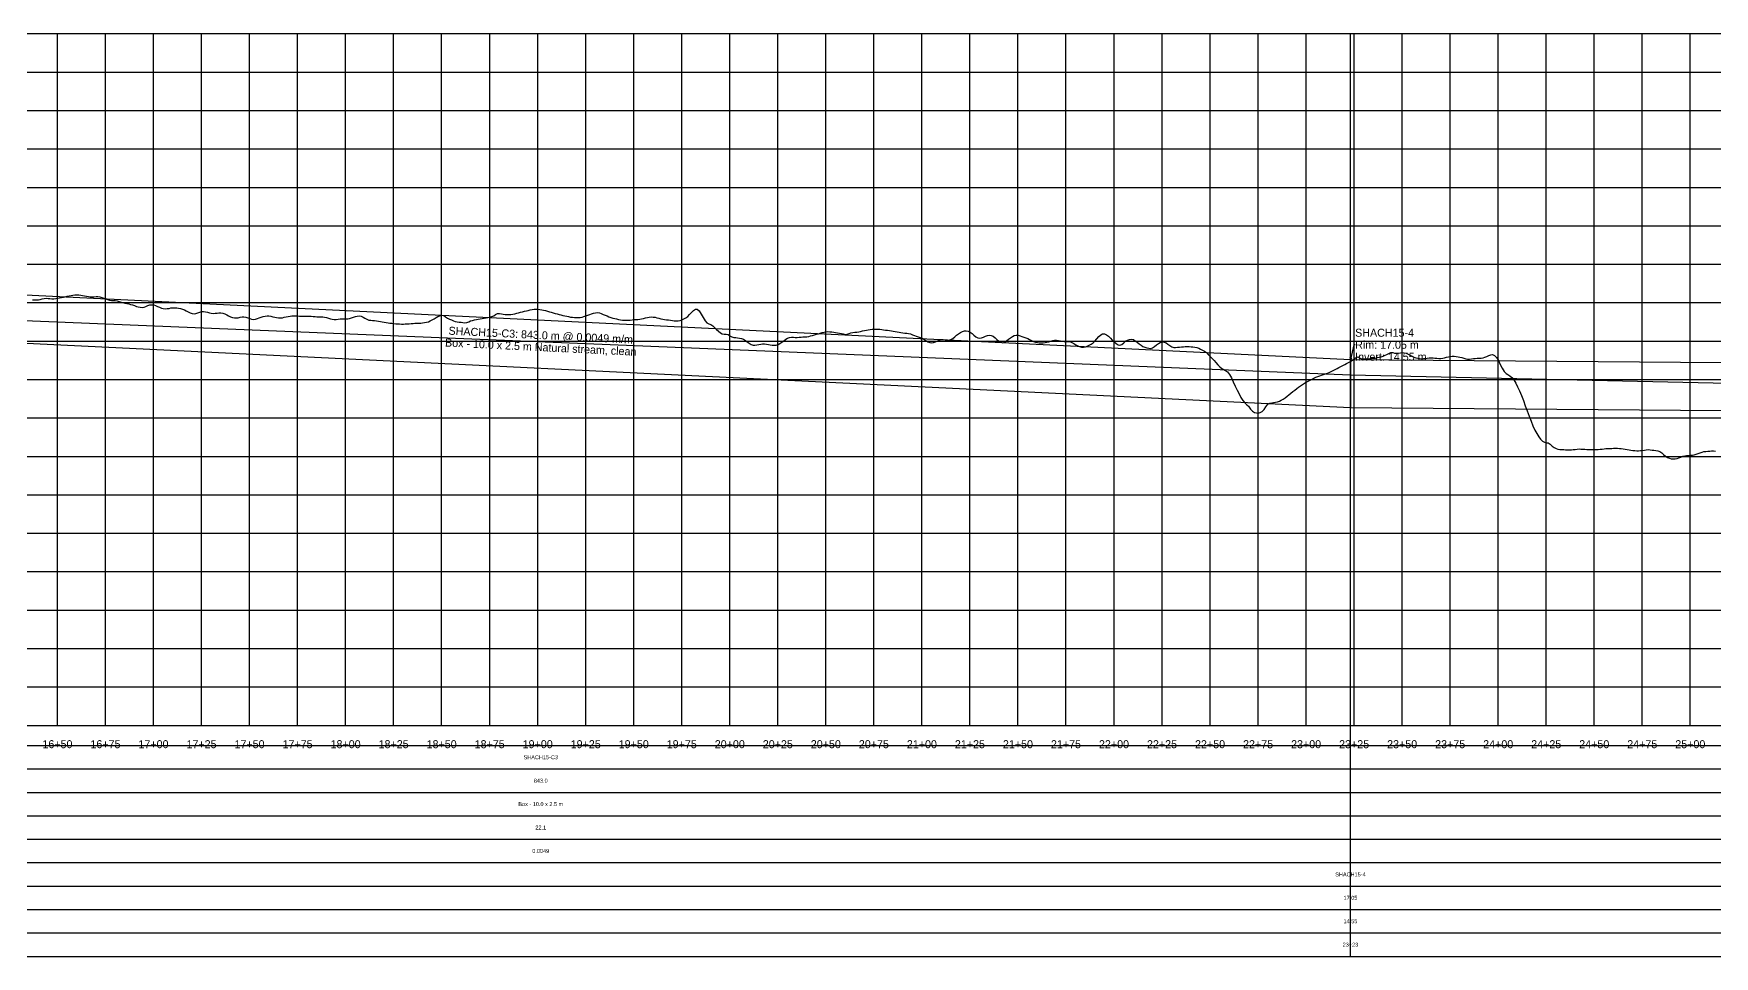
# Model space of a CAD drawing. Extents: x -64 to 6846, y -140 to 342.
# Drawn here: x 1638 to 2513, y -140 to 340 of the extents above; entities that cross this region are included whole.
import ezdxf
from ezdxf.enums import TextEntityAlignment as Align

# ---------------------------------------------------------------- set-up
doc = ezdxf.new("R2010")
doc.units = 0
for name, color, linetype in [('Annotation', 7, 'Continuous'), ('Annotation_Table', 254, 'Continuous'), ('Crown', 7, 'Continuous'), ('Grid', 254, 'Continuous'), ('Grid_Text', 7, 'Continuous'), ('Ground_Elevation', 3, 'Continuous'), ('Hydraulic_Grade', 5, 'Continuous'), ('Invert', 7, 'Continuous'), ('Structure', 7, 'Continuous')]:
    doc.layers.add(name, color=color, linetype=linetype)

msp = doc.modelspace()

# ---------------------------------------------------------------- linework, layer by layer
at = {"layer": 'Annotation', "color": 0}
msp.add_lwpolyline([(2325.53, 178.09), (2324.79, 178.09), (2323.09, 170.47)], dxfattribs=at)
msp.add_lwpolyline([(2323.09, 170.47), (2322.89, 171.45), (2323.68, 171.27)], close=True, dxfattribs=at)
at = {"layer": 'Annotation_Table', "color": 254}
for points in [[(2323.09, -140.21), (2323.09, 340)], [(-25, -30.48), (6824.95, -30.48)], [(-25, -42.67), (6824.95, -42.67)], [(-25, -54.86), (6824.95, -54.86)], [(-25, -67.06), (6824.95, -67.06)], [(-25, -79.25), (6824.95, -79.25)], [(-25, -91.44), (6824.95, -91.44)], [(-25, -103.63), (6824.95, -103.63)], [(-25, -115.82), (6824.95, -115.82)], [(-25, -128.02), (6824.95, -128.02)], [(-25, -140.21), (6824.95, -140.21)]]:
    msp.add_lwpolyline(points, dxfattribs=at)
at = {"layer": 'Crown', "color": 0}
for points in [[(1480.09, 211.45), (2323.09, 170.47)], [(2323.09, 170.47), (2323.09, 170.47)], [(2323.09, 170.47), (2881.68, 165.98)]]:
    msp.add_lwpolyline(points, dxfattribs=at)
at = {"layer": 'Grid', "color": 254}
for points in [[(-25, 340), (6825, 340)], [(1650, -20), (1650, 340)], [(1675, -20), (1675, 340)], [(1700, -20), (1700, 340)], [(1725, -20), (1725, 340)], [(1750, -20), (1750, 340)], [(1775, -20), (1775, 340)], [(1800, -20), (1800, 340)], [(1825, -20), (1825, 340)], [(1850, -20), (1850, 340)], [(1875, -20), (1875, 340)], [(1900, -20), (1900, 340)], [(1925, -20), (1925, 340)], [(1950, -20), (1950, 340)], [(1975, -20), (1975, 340)], [(2000, -20), (2000, 340)], [(2025, -20), (2025, 340)], [(2050, -20), (2050, 340)], [(2075, -20), (2075, 340)], [(2100, -20), (2100, 340)], [(2125, -20), (2125, 340)], [(2150, -20), (2150, 340)], [(2175, -20), (2175, 340)], [(2200, -20), (2200, 340)], [(2225, -20), (2225, 340)], [(2250, -20), (2250, 340)], [(2275, -20), (2275, 340)], [(2300, -20), (2300, 340)], [(2325, -20), (2325, 340)], [(2350, -20), (2350, 340)], [(2375, -20), (2375, 340)], [(2400, -20), (2400, 340)], [(2425, -20), (2425, 340)], [(2450, -20), (2450, 340)], [(2475, -20), (2475, 340)], [(2500, -20), (2500, 340)], [(-25, 320), (6825, 320)], [(-25, 300), (6825, 300)], [(-25, 280), (6825, 280)], [(-25, 260), (6825, 260)], [(-25, 240), (6825, 240)], [(-25, 220), (6825, 220)], [(-25, 200), (6825, 200)], [(-25, 180), (6825, 180)], [(-25, 160), (6825, 160)], [(-25, 140), (6825, 140)], [(-25, 120), (6825, 120)], [(-25, 100), (6825, 100)], [(-25, 80), (6825, 80)], [(-25, 60), (6825, 60)], [(-25, 40), (6825, 40)], [(-25, 20), (6825, 20)], [(-25, 0), (6825, 0)], [(-25, -20), (6825, -20)]]:
    msp.add_lwpolyline(points, dxfattribs=at)
at = {"layer": 'Ground_Elevation', "color": 3}
msp.add_lwpolyline([(1637.09, 201.53), (1638.09, 201.41), (1639.09, 201.4), (1640.09, 201.5), (1641.09, 201.69), (1642.09, 201.94), (1643.09, 202.15), (1644.09, 202.26), (1645.09, 202.23), (1646.09, 202.13), (1647.09, 202.05), (1648.09, 202.06), (1649.09, 202.18), (1650.09, 202.36), (1651.09, 202.54), (1652.09, 202.71), (1653.09, 202.88), (1654.09, 203.08), (1655.09, 203.3), (1656.09, 203.51), (1657.09, 203.73), (1658.09, 203.95), (1659.09, 204.12), (1660.09, 204.14), (1661.09, 204.03), (1662.09, 203.85), (1663.09, 203.65), (1664.09, 203.47), (1665.09, 203.3), (1666.09, 203.15), (1667.09, 203.07), (1668.09, 203.03), (1669.09, 203.07), (1670.09, 203.14), (1671.09, 203.16), (1672.09, 203.04), (1673.09, 202.76), (1674.09, 202.38), (1675.09, 201.98), (1676.09, 201.62), (1677.09, 201.33), (1678.09, 201.16), (1679.09, 201.09), (1680.09, 201.03), (1681.09, 200.89), (1682.09, 200.62), (1683.09, 200.29), (1684.09, 199.99), (1685.09, 199.75), (1686.09, 199.54), (1687.09, 199.32), (1688.09, 199.07), (1689.09, 198.78), (1690.09, 198.43), (1691.09, 198.06), (1692.09, 197.76), (1693.09, 197.56), (1694.09, 197.53), (1695.09, 197.71), (1696.09, 198.07), (1697.09, 198.5), (1698.09, 198.83), (1699.09, 198.93), (1700.09, 198.8), (1701.09, 198.48), (1702.09, 198.03), (1703.09, 197.56), (1704.09, 197.17), (1705.09, 196.92), (1706.09, 196.82), (1707.09, 196.87), (1708.09, 197.03), (1709.09, 197.22), (1710.09, 197.35), (1711.09, 197.37), (1712.09, 197.31), (1713.09, 197.2), (1714.09, 197), (1715.09, 196.67), (1716.09, 196.2), (1717.09, 195.68), (1718.09, 195.17), (1719.09, 194.71), (1720.09, 194.37), (1721.09, 194.23), (1722.09, 194.35), (1723.09, 194.67), (1724.09, 195.05), (1725.09, 195.32), (1726.09, 195.39), (1727.09, 195.26), (1728.09, 194.99), (1729.09, 194.69), (1730.09, 194.48), (1731.09, 194.43), (1732.09, 194.48), (1733.09, 194.57), (1734.09, 194.64), (1735.09, 194.64), (1736.09, 194.49), (1737.09, 194.15), (1738.09, 193.65), (1739.09, 193.1), (1740.09, 192.61), (1741.09, 192.23), (1742.09, 192.03), (1743.09, 192.02), (1744.09, 192.18), (1745.09, 192.39), (1746.09, 192.55), (1747.09, 192.57), (1748.09, 192.41), (1749.09, 192.1), (1750.09, 191.71), (1751.09, 191.37), (1752.09, 191.2), (1753.09, 191.32), (1754.09, 191.67), (1755.09, 192.1), (1756.09, 192.47), (1757.09, 192.74), (1758.09, 192.94), (1759.09, 193.07), (1760.09, 193.08), (1761.09, 192.91), (1762.09, 192.63), (1763.09, 192.36), (1764.09, 192.19), (1765.09, 192.1), (1766.09, 192.09), (1767.09, 192.18), (1768.09, 192.39), (1769.09, 192.65), (1770.09, 192.86), (1771.09, 193), (1772.09, 193.08), (1773.09, 193.12), (1774.09, 193.1), (1775.09, 193.05), (1776.09, 192.99), (1777.09, 192.96), (1778.09, 192.96), (1779.09, 192.98), (1780.09, 192.96), (1781.09, 192.93), (1782.09, 192.9), (1783.09, 192.84), (1784.09, 192.76), (1785.09, 192.7), (1786.09, 192.66), (1787.09, 192.63), (1788.09, 192.59), (1789.09, 192.47), (1790.09, 192.24), (1791.09, 191.94), (1792.09, 191.65), (1793.09, 191.43), (1794.09, 191.3), (1795.09, 191.29), (1796.09, 191.38), (1797.09, 191.5), (1798.09, 191.58), (1799.09, 191.62), (1800.09, 191.62), (1801.09, 191.66), (1802.09, 191.79), (1803.09, 192.04), (1804.09, 192.39), (1805.09, 192.76), (1806.09, 193.02), (1807.09, 193.09), (1808.09, 192.9), (1809.09, 192.46), (1810.09, 191.89), (1811.09, 191.33), (1812.09, 190.94), (1813.09, 190.82), (1814.09, 190.79), (1815.09, 190.69), (1816.09, 190.55), (1817.09, 190.36), (1818.09, 190.17), (1819.09, 189.98), (1820.09, 189.81), (1821.09, 189.63), (1822.09, 189.49), (1823.09, 189.36), (1824.09, 189.26), (1825.09, 189.15), (1826.09, 189.05), (1827.09, 188.97), (1828.09, 188.91), (1829.09, 188.87), (1830.09, 188.87), (1831.09, 188.89), (1832.09, 188.95), (1833.09, 189.03), (1834.09, 189.12), (1835.09, 189.21), (1836.09, 189.28), (1837.09, 189.34), (1838.09, 189.37), (1839.09, 189.4), (1840.09, 189.46), (1841.09, 189.59), (1842.09, 189.8), (1843.09, 190.1), (1844.09, 190.51), (1845.09, 191.03), (1846.09, 191.66), (1847.09, 192.27), (1848.09, 192.73), (1849.09, 193.11), (1850.09, 193.53), (1851.09, 193.33), (1852.09, 192.64), (1853.09, 191.98), (1854.09, 191.47), (1855.09, 191.02), (1856.09, 190.58), (1857.09, 190.21), (1858.09, 189.97), (1859.09, 189.86), (1860.09, 189.84), (1861.09, 189.75), (1862.09, 189.57), (1863.09, 189.64), (1864.09, 190.04), (1865.09, 190.54), (1866.09, 190.78), (1867.09, 191.01), (1868.09, 191.2), (1869.09, 191.37), (1870.09, 191.51), (1871.09, 191.69), (1872.09, 191.93), (1873.09, 192.14), (1874.09, 192.25), (1875.09, 192.41), (1876.09, 192.73), (1877.09, 193.2), (1878.09, 193.79), (1879.09, 194.32), (1880.09, 194.36), (1881.09, 194.16), (1882.09, 194), (1883.09, 193.86), (1884.09, 193.78), (1885.09, 193.79), (1886.09, 193.87), (1887.09, 194.02), (1888.09, 194.24), (1889.09, 194.5), (1890.09, 194.77), (1891.09, 195.04), (1892.09, 195.3), (1893.09, 195.54), (1894.09, 195.76), (1895.09, 195.99), (1896.09, 196.23), (1897.09, 196.5), (1898.09, 196.66), (1899.09, 196.64), (1900.09, 196.56), (1901.09, 196.45), (1902.09, 196.29), (1903.09, 196.09), (1904.09, 195.86), (1905.09, 195.59), (1906.09, 195.28), (1907.09, 194.98), (1908.09, 194.67), (1909.09, 194.39), (1910.09, 194.12), (1911.09, 193.87), (1912.09, 193.63), (1913.09, 193.39), (1914.09, 193.16), (1915.09, 192.93), (1916.09, 192.71), (1917.09, 192.52), (1918.09, 192.36), (1919.09, 192.25), (1920.09, 192.22), (1921.09, 192.24), (1922.09, 192.33), (1923.09, 192.52), (1924.09, 192.77), (1925.09, 193.08), (1926.09, 193.43), (1927.09, 193.79), (1928.09, 194.14), (1929.09, 194.46), (1930.09, 194.71), (1931.09, 194.86), (1932.09, 194.68), (1933.09, 194.27), (1934.09, 193.89), (1935.09, 193.5), (1936.09, 193.09), (1937.09, 192.64), (1938.09, 192.24), (1939.09, 191.93), (1940.09, 191.7), (1941.09, 191.49), (1942.09, 191.3), (1943.09, 191.11), (1944.09, 190.95), (1945.09, 190.84), (1946.09, 190.8), (1947.09, 190.83), (1948.09, 190.92), (1949.09, 191.05), (1950.09, 191.15), (1951.09, 191.21), (1952.09, 191.29), (1953.09, 191.41), (1954.09, 191.59), (1955.09, 191.81), (1956.09, 192.01), (1957.09, 192.22), (1958.09, 192.44), (1959.09, 192.54), (1960.09, 192.52), (1961.09, 192.37), (1962.09, 192.11), (1963.09, 191.86), (1964.09, 191.62), (1965.09, 191.43), (1966.09, 191.25), (1967.09, 191.13), (1968.09, 191.01), (1969.09, 190.84), (1970.09, 190.66), (1971.09, 190.55), (1972.09, 190.53), (1973.09, 190.61), (1974.09, 190.76), (1975.09, 191.05), (1976.09, 191.49), (1977.09, 192.09), (1978.09, 192.87), (1979.09, 193.8), (1980.09, 194.86), (1981.09, 195.9), (1982.09, 196.64), (1983.09, 196.67), (1984.09, 195.74), (1985.09, 194.08), (1986.09, 192.2), (1987.09, 190.58), (1988.09, 189.46), (1989.09, 188.9), (1990.09, 188.59), (1991.09, 187.92), (1992.09, 187), (1993.09, 186), (1994.09, 185.07), (1995.09, 184.32), (1996.09, 183.83), (1997.09, 183.57), (1998.09, 183.51), (1999.09, 183.45), (2000.09, 182.77), (2001.09, 182.19), (2002.09, 181.89), (2003.09, 181.78), (2004.09, 181.73), (2005.09, 181.6), (2006.09, 181.35), (2007.09, 180.92), (2008.09, 180.29), (2009.09, 179.56), (2010.09, 178.84), (2011.09, 178.24), (2012.09, 177.91), (2013.09, 177.86), (2014.09, 178.01), (2015.09, 178.23), (2016.09, 178.44), (2017.09, 178.53), (2018.09, 178.51), (2019.09, 178.37), (2020.09, 178.17), (2021.09, 177.97), (2022.09, 177.85), (2023.09, 177.83), (2024.09, 177.91), (2025.09, 178.2), (2026.09, 178.72), (2027.09, 179.44), (2028.09, 180.21), (2029.09, 180.92), (2030.09, 181.45), (2031.09, 181.83), (2032.09, 182.04), (2033.09, 182.05), (2034.09, 181.94), (2035.09, 181.91), (2036.09, 181.97), (2037.09, 182.09), (2038.09, 182.2), (2039.09, 182.24), (2040.09, 182.27), (2041.09, 182.39), (2042.09, 182.68), (2043.09, 182.98), (2044.09, 183.23), (2045.09, 183.51), (2046.09, 183.83), (2047.09, 184.15), (2048.09, 184.44), (2049.09, 184.68), (2050.09, 184.83), (2051.09, 184.91), (2052.09, 184.88), (2053.09, 184.78), (2054.09, 184.63), (2055.09, 184.46), (2056.09, 184.28), (2057.09, 184.12), (2058.09, 183.95), (2059.09, 183.72), (2060.09, 183.5), (2061.09, 183.56), (2062.09, 183.89), (2063.09, 184.28), (2064.09, 184.54), (2065.09, 184.62), (2066.09, 184.64), (2067.09, 184.79), (2068.09, 185.03), (2069.09, 185.29), (2070.09, 185.54), (2071.09, 185.75), (2072.09, 185.92), (2073.09, 186.04), (2074.09, 186.14), (2075.09, 186.21), (2076.09, 186.23), (2077.09, 186.2), (2078.09, 186.13), (2079.09, 186.03), (2080.09, 185.9), (2081.09, 185.75), (2082.09, 185.61), (2083.09, 185.46), (2084.09, 185.3), (2085.09, 185.15), (2086.09, 184.99), (2087.09, 184.83), (2088.09, 184.67), (2089.09, 184.51), (2090.09, 184.34), (2091.09, 184.18), (2092.09, 184.03), (2093.09, 183.9), (2094.09, 183.71), (2095.09, 183.32), (2096.09, 182.93), (2097.09, 182.57), (2098.09, 182.23), (2099.09, 181.87), (2100.09, 181.46), (2101.09, 180.93), (2102.09, 180.25), (2103.09, 179.6), (2104.09, 179.22), (2105.09, 179.1), (2106.09, 179.24), (2107.09, 179.59), (2108.09, 180.06), (2109.09, 180.52), (2110.09, 180.78), (2111.09, 180.77), (2112.09, 180.59), (2113.09, 180.45), (2114.09, 180.53), (2115.09, 180.86), (2116.09, 181.42), (2117.09, 182.21), (2118.09, 183.03), (2119.09, 183.79), (2120.09, 184.43), (2121.09, 184.94), (2122.09, 185.28), (2123.09, 185.4), (2124.09, 185.24), (2125.09, 184.69), (2126.09, 183.88), (2127.09, 183.02), (2128.09, 182.26), (2129.09, 181.72), (2130.09, 181.51), (2131.09, 181.66), (2132.09, 182.06), (2133.09, 182.53), (2134.09, 182.88), (2135.09, 183.03), (2136.09, 182.92), (2137.09, 182.49), (2138.09, 181.74), (2139.09, 180.84), (2140.09, 179.98), (2141.09, 179.35), (2142.09, 179.15), (2143.09, 179.44), (2144.09, 180.1), (2145.09, 180.92), (2146.09, 181.7), (2147.09, 182.39), (2148.09, 182.92), (2149.09, 183.16), (2150.09, 183.07), (2151.09, 182.76), (2152.09, 182.4), (2153.09, 182.05), (2154.09, 181.7), (2155.09, 181.31), (2156.09, 180.86), (2157.09, 180.35), (2158.09, 179.84), (2159.09, 179.46), (2160.09, 179.23), (2161.09, 179.13), (2162.09, 179.09), (2163.09, 179.11), (2164.09, 179.2), (2165.09, 179.37), (2166.09, 179.65), (2167.09, 179.99), (2168.09, 180.28), (2169.09, 180.42), (2170.09, 180.39), (2171.09, 180.25), (2172.09, 180.08), (2173.09, 179.93), (2174.09, 179.84), (2175.09, 179.85), (2176.09, 179.86), (2177.09, 179.71), (2178.09, 179.3), (2179.09, 178.7), (2180.09, 178.12), (2181.09, 177.58), (2182.09, 177.15), (2183.09, 176.87), (2184.09, 176.82), (2185.09, 177), (2186.09, 177.33), (2187.09, 177.79), (2188.09, 178.36), (2189.09, 179.06), (2190.09, 179.97), (2191.09, 181.12), (2192.09, 182.31), (2193.09, 183.26), (2194.09, 183.76), (2195.09, 183.76), (2196.09, 183.3), (2197.09, 182.5), (2198.09, 181.54), (2199.09, 180.52), (2200.09, 179.52), (2201.09, 178.67), (2202.09, 178.05), (2203.09, 177.83), (2204.09, 178.21), (2205.09, 179.16), (2206.09, 180.12), (2207.09, 180.55), (2208.09, 180.89), (2209.09, 180.99), (2210.09, 180.74), (2211.09, 180.18), (2212.09, 179.44), (2213.09, 178.63), (2214.09, 177.86), (2215.09, 177.22), (2216.09, 176.79), (2217.09, 176.56), (2218.09, 176.26), (2219.09, 176.18), (2220.09, 176.53), (2221.09, 177.21), (2222.09, 178.03), (2223.09, 178.78), (2224.09, 179.33), (2225.09, 179.57), (2226.09, 179.5), (2227.09, 179.1), (2228.09, 178.43), (2229.09, 177.65), (2230.09, 177.03), (2231.09, 176.7), (2232.09, 176.65), (2233.09, 176.75), (2234.09, 176.88), (2235.09, 176.98), (2236.09, 177.06), (2237.09, 177.12), (2238.09, 177.16), (2239.09, 177.13), (2240.09, 177.04), (2241.09, 176.95), (2242.09, 176.87), (2243.09, 176.67), (2244.09, 176.33), (2245.09, 175.86), (2246.09, 175.35), (2247.09, 174.83), (2248.09, 174.06), (2249.09, 173.07), (2250.09, 172.02), (2251.09, 170.9), (2252.09, 169.85), (2253.09, 168.82), (2254.09, 167.72), (2255.09, 166.61), (2256.09, 165.65), (2257.09, 165.16), (2258.09, 164.73), (2259.09, 163.94), (2260.09, 162.66), (2261.09, 160.87), (2262.09, 158.76), (2263.09, 156.58), (2264.09, 154.47), (2265.09, 152.49), (2266.09, 150.67), (2267.09, 149.09), (2268.09, 147.81), (2269.09, 146.89), (2270.09, 146.1), (2271.09, 144.63), (2272.09, 143.48), (2273.09, 142.84), (2274.09, 142.57), (2275.09, 142.54), (2276.09, 142.78), (2277.09, 143.38), (2278.09, 144.41), (2279.09, 145.78), (2280.09, 147.18), (2281.09, 147.65), (2282.09, 147.83), (2283.09, 148), (2284.09, 148.18), (2285.09, 148.44), (2286.09, 148.8), (2287.09, 149.27), (2288.09, 149.85), (2289.09, 150.53), (2290.09, 151.28), (2291.09, 152.08), (2292.09, 152.88), (2293.09, 153.7), (2294.09, 154.49), (2295.09, 155.26), (2296.09, 156.01), (2297.09, 156.73), (2298.09, 157.42), (2299.09, 158.05), (2300.09, 158.65), (2301.09, 159.21), (2302.09, 159.73), (2303.09, 160.22), (2304.09, 160.69), (2305.09, 161.14), (2306.09, 161.55), (2307.09, 161.93), (2308.09, 162.28), (2309.09, 162.61), (2310.09, 162.93), (2311.09, 163.3), (2312.09, 163.71), (2313.09, 164.18), (2314.09, 164.7), (2315.09, 165.24), (2316.09, 165.78), (2317.09, 166.31), (2318.09, 166.82), (2319.09, 167.32), (2320.09, 167.82), (2321.09, 168.32), (2322.09, 168.83), (2323.09, 169.37), (2324.09, 170), (2325.09, 170.7), (2326.09, 171.43), (2327.09, 171.82), (2328.09, 171.15), (2329.09, 170.7), (2330.09, 170.71), (2331.09, 170.76), (2332.09, 170.81), (2333.09, 170.87), (2334.09, 170.94), (2335.09, 171.06), (2336.09, 171.19), (2337.09, 171.37), (2338.09, 171.59), (2339.09, 171.85), (2340.09, 172.18), (2341.09, 172.58), (2342.09, 173.04), (2343.09, 173.53), (2344.09, 173.97), (2345.09, 173.99), (2346.09, 173.73), (2347.09, 173.65), (2348.09, 173.74), (2349.09, 173.92), (2350.09, 173.99), (2351.09, 173.9), (2352.09, 173.63), (2353.09, 173.2), (2354.09, 172.68), (2355.09, 172.13), (2356.09, 171.66), (2357.09, 171.28), (2358.09, 171.02), (2359.09, 170.86), (2360.09, 170.82), (2361.09, 170.88), (2362.09, 171), (2363.09, 171.13), (2364.09, 171.23), (2365.09, 171.26), (2366.09, 171.24), (2367.09, 171.17), (2368.09, 171.08), (2369.09, 171.01), (2370.09, 171.01), (2371.09, 171.11), (2372.09, 171.29), (2373.09, 171.55), (2374.09, 171.83), (2375.09, 172.04), (2376.09, 172.13), (2377.09, 172.09), (2378.09, 171.98), (2379.09, 171.84), (2380.09, 171.68), (2381.09, 171.45), (2382.09, 171.11), (2383.09, 170.83), (2384.09, 170.67), (2385.09, 170.63), (2386.09, 170.71), (2387.09, 170.88), (2388.09, 170.98), (2389.09, 171.03), (2390.09, 171.11), (2391.09, 171.19), (2392.09, 171.32), (2393.09, 171.57), (2394.09, 172), (2395.09, 172.53), (2396.09, 172.89), (2397.09, 172.94), (2398.09, 172.47), (2399.09, 171.4), (2400.09, 169.81), (2401.09, 167.85), (2402.09, 165.85), (2403.09, 164.13), (2404.09, 163.04), (2405.09, 162.52), (2406.09, 161.94), (2407.09, 161.06), (2408.09, 159.79), (2409.09, 158.15), (2410.09, 156.22), (2411.09, 154.05), (2412.09, 151.65), (2413.09, 149.07), (2414.09, 146.36), (2415.09, 143.62), (2416.09, 140.92), (2417.09, 138.31), (2418.09, 135.88), (2419.09, 133.7), (2420.09, 131.82), (2421.09, 130.24), (2422.09, 128.96), (2423.09, 127.99), (2424.09, 127.37), (2425.09, 127.09), (2426.09, 127.02), (2427.09, 126.3), (2428.09, 125.26), (2429.09, 124.53), (2430.09, 124.06), (2431.09, 123.79), (2432.09, 123.66), (2433.09, 123.6), (2434.09, 123.54), (2435.09, 123.45), (2436.09, 123.39), (2437.09, 123.37), (2438.09, 123.41), (2439.09, 123.49), (2440.09, 123.61), (2441.09, 123.77), (2442.09, 123.86), (2443.09, 123.83), (2444.09, 123.77), (2445.09, 123.69), (2446.09, 123.61), (2447.09, 123.55), (2448.09, 123.51), (2449.09, 123.5), (2450.09, 123.51), (2451.09, 123.55), (2452.09, 123.62), (2453.09, 123.71), (2454.09, 123.81), (2455.09, 123.92), (2456.09, 124.01), (2457.09, 124.08), (2458.09, 124.14), (2459.09, 124.18), (2460.09, 124.22), (2461.09, 124.22), (2462.09, 124.2), (2463.09, 124.13), (2464.09, 124.02), (2465.09, 123.87), (2466.09, 123.71), (2467.09, 123.54), (2468.09, 123.37), (2469.09, 123.22), (2470.09, 123.08), (2471.09, 122.98), (2472.09, 122.93), (2473.09, 122.91), (2474.09, 122.97), (2475.09, 123.1), (2476.09, 123.27), (2477.09, 123.47), (2478.09, 123.58), (2479.09, 123.42), (2480.09, 123.22), (2481.09, 123.17), (2482.09, 123.13), (2483.09, 122.94), (2484.09, 122.47), (2485.09, 121.77), (2486.09, 120.98), (2487.09, 120.19), (2488.09, 119.48), (2489.09, 118.99), (2490.09, 118.74), (2491.09, 118.66), (2492.09, 118.69), (2493.09, 118.84), (2494.09, 119.18), (2495.09, 119.65), (2496.09, 120.08), (2497.09, 120.35), (2498.09, 120.47), (2499.09, 120.51), (2500.09, 120.57), (2501.09, 120.68), (2502.09, 120.86), (2503.09, 121.11), (2504.09, 121.46), (2505.09, 121.86), (2506.09, 122.22), (2507.09, 122.45), (2508.09, 122.58), (2509.09, 122.64), (2510.09, 122.71), (2511.09, 122.8), (2512.09, 122.82), (2513.09, 122.74)], dxfattribs=at)
at = {"layer": 'Hydraulic_Grade', "color": 5}
for points in [[(1480.09, 196.92), (2323.09, 162.49)], [(2323.09, 162.49), (2323.09, 162.49)], [(2323.09, 162.49), (2881.68, 150.14)]]:
    msp.add_lwpolyline(points, dxfattribs=at)
at = {"layer": 'Invert', "color": 0}
for points in [[(1480.09, 186.45), (2323.09, 145.47)], [(2323.09, 145.47), (2323.09, 145.47)], [(2323.09, 145.47), (2881.68, 140.98)]]:
    msp.add_lwpolyline(points, dxfattribs=at)
at = {"layer": 'Structure', "color": 0}
msp.add_lwpolyline([(2323.09, 170.47), (2323.09, 145.47)], dxfattribs=at)
msp.add_lwpolyline([(2323.09, 170.47), (2323.09, 145.47)], dxfattribs=at)

# ---------------------------------------------------------------- texts
at = {"layer": 'Annotation', "color": 0}
for s, p in [('SHACH15-C3: 843.0 m @ 0.0049 m/m', (1901.59, 183.1)), ('Box - 10.0 x 2.5 m Natural stream, clean', (1901.59, 176.85))]:
    msp.add_text(s, height=4.1667, rotation=357.21692, dxfattribs=at).set_placement(p, align=Align.MIDDLE_CENTER)
for s, height, p in [('SHACH15-4', 4.167, (2325.53, 184.34)), ('Rim: 17.05 m', 4.1667, (2325.53, 178.09)), ('Invert: 14.55 m', 4.1667, (2325.53, 171.84))]:
    msp.add_text(s, height=height, dxfattribs=at).set_placement(p, align=Align.MIDDLE_LEFT)
at = {"layer": 'Annotation_Table', "color": 0}
for s, height, p in [('SHACH15-C3', 2.083, (1901.59, -36.58)), ('843.0', 2.083, (1901.59, -48.77)), ('Box - 10.0 x 2.5 m', 2.0833, (1901.59, -60.96)), ('22.1', 2.083, (1901.59, -73.15)), ('0.0049', 2.083, (1901.59, -85.34)), ('SHACH15-4', 2.083, (2323.09, -97.54)), ('17.05', 2.083, (2323.09, -109.73)), ('14.55', 2.083, (2323.09, -121.92)), ('23+23', 2.083, (2323.09, -134.11))]:
    msp.add_text(s, height=height, dxfattribs=at).set_placement(p, align=Align.MIDDLE_CENTER)
at = {"layer": 'Grid_Text', "color": 0}
for s, p in [('16+50', (1650, -27.7)), ('16+75', (1675, -27.7)), ('17+00', (1700, -27.7)), ('17+25', (1725, -27.7)), ('17+50', (1750, -27.7)), ('17+75', (1775, -27.7)), ('18+00', (1800, -27.7)), ('18+25', (1825, -27.7)), ('18+50', (1850, -27.7)), ('18+75', (1875, -27.7)), ('19+00', (1900, -27.7)), ('19+25', (1925, -27.7)), ('19+50', (1950, -27.7)), ('19+75', (1975, -27.7)), ('20+00', (2000, -27.7)), ('20+25', (2025, -27.7)), ('20+50', (2050, -27.7)), ('20+75', (2075, -27.7)), ('21+00', (2100, -27.7)), ('21+25', (2125, -27.7)), ('21+50', (2150, -27.7)), ('21+75', (2175, -27.7)), ('22+00', (2200, -27.7)), ('22+25', (2225, -27.7)), ('22+50', (2250, -27.7)), ('22+75', (2275, -27.7)), ('23+00', (2300, -27.7)), ('23+25', (2325, -27.7)), ('23+50', (2350, -27.7)), ('23+75', (2375, -27.7)), ('24+00', (2400, -27.7)), ('24+25', (2425, -27.7)), ('24+50', (2450, -27.7)), ('24+75', (2475, -27.7)), ('25+00', (2500, -27.7))]:
    msp.add_text(s, height=4.167, dxfattribs=at).set_placement(p, align=Align.TOP_CENTER)

doc.saveas('drawing.dxf')
